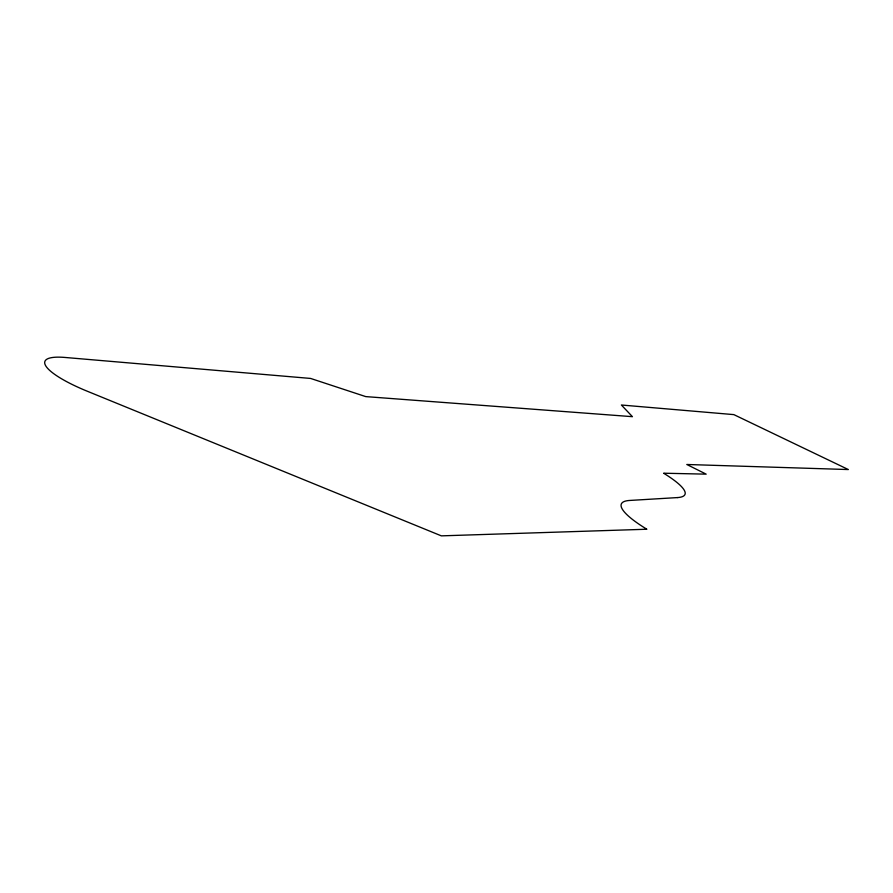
<?xml version="1.0" encoding="UTF-8"?>
<svg xmlns="http://www.w3.org/2000/svg" width="893" height="893" viewBox="0 0 893 893"><rect width="100%" height="100%" fill="white"/><g stroke="black" fill="none" stroke-linecap="round" stroke-linejoin="round"><path stroke-width="1.34" d="M677.274 497.591L629.766 500.448A87.235 17.257 22.5 0 0 646.856 529.236L441.343 535.856L87.123 391.167A68.203 15.226 18.6 0 1 65.055 357.457L310.619 378.442L365.75 396.604L632.423 416.674L621.394 405.009L733.845 414.62L848.35 469.551L686.795 464.483L706.173 474.15L663.633 473.212A88.943 16.186 21.8 0 1 677.274 497.591"/></g></svg>
